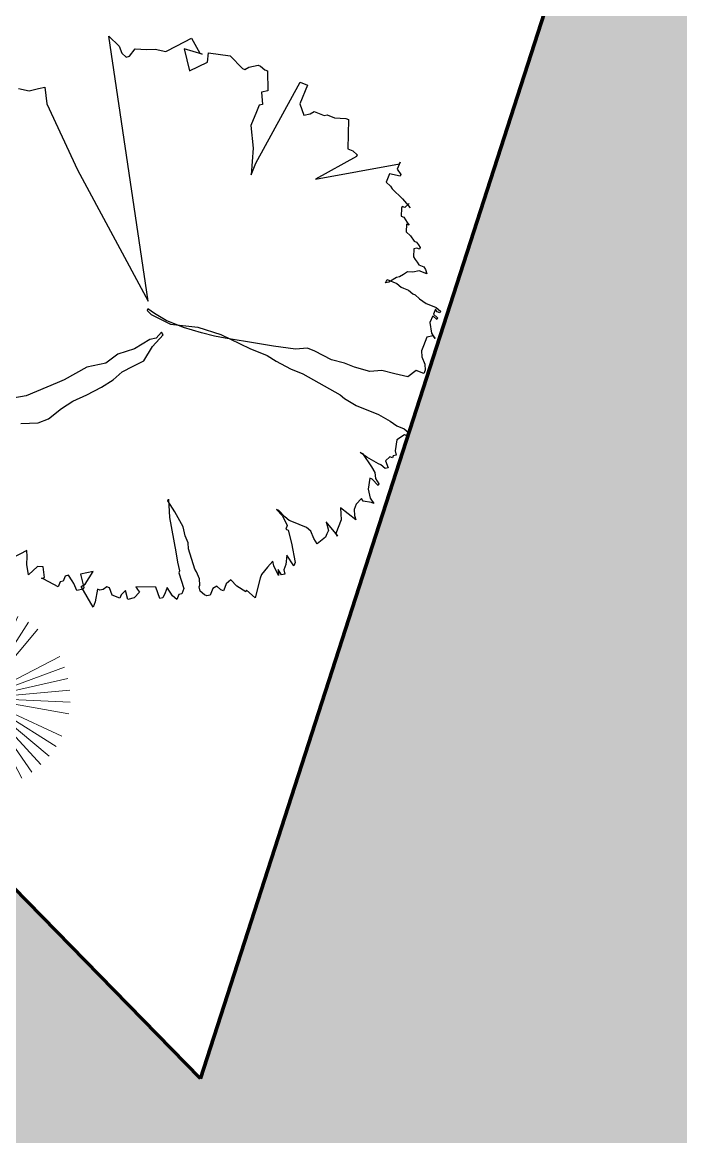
# Model space of a CAD drawing. Header units: millimetres. Extents: x 111 to 1506, y 14 to 566.
# Drawn here: x 242.979 to 245.118, y 171.244 to 174.865 of the extents above; entities that cross this region are included whole.
import ezdxf

# ---------------------------------------------------------------- set-up
doc = ezdxf.new("R2010")
doc.units = ezdxf.units.MM
doc.linetypes.add('ACAD_ISO04W100', pattern=[30, 24, -3, 0, -3])
doc.layers.add('fer', color=8, linetype='Continuous')
doc.layers.add('G', color=254, linetype='Continuous', lineweight=5)
doc.layers.add('PALMERAS114', color=114, linetype='Continuous', lineweight=5)
doc.styles.add('ATTR', font='romans.shx', dxfattribs={"width": 0.8, "height": 2.52})
pattern_1 = [(22.914772, (797.12783, 1599.99595), (0.097837146, 0.241122153), [0.552, -0.184]), (112.914772, (797.29731, 1600.0676), (0.097837146, 0.241122153), [0.552, -0.184])]

# ---------------------------------------------------------------- blocks, each defined once
blk = doc.blocks.new('EVG7')
for p, q in [((-9.21, 18.3), (-24.14, 54.35)), ((-6.59, 19.1), (-16.71, 56.87)), ((-3.91, 19.67), (-9.01, 58.4)), ((1.55, 19.67), (6.65, 58.4)), ((4.23, 19.1), (14.35, 56.87)), ((6.85, 18.3), (21.78, 54.35)), ((-13.82, 15.38), (-37.7, 46.51)), ((-11.62, 16.99), (-31.18, 50.87)), ((9.26, 16.99), (28.82, 50.87)), ((-16, 13.74), (-43.6, 41.34)), ((-17.84, 11.7), (-48.78, 35.44)), ((15.48, 11.7), (46.42, 35.44)), ((17.04, 9.43), (50.78, 28.91)), ((-20.59, 6.96), (-56.61, 21.87)), ((18.24, 6.96), (54.25, 21.87)), ((-21.61, 4.39), (-59.13, 14.44)), ((19.8, 1.68), (58.31, 6.74)), ((-22.19, -1.09), (-61.18, -1.09)), ((-22.16, -3.85), (-60.66, -8.92)), ((19.25, -6.56), (56.78, -16.62)), ((19.8, -3.85), (58.31, -8.92)), ((19.83, -1.09), (58.82, -1.09)), ((-20.59, -9.13), (-56.61, -24.05)), ((-19.4, -11.61), (-53.14, -31.09)), ((-17.84, -13.87), (-48.78, -37.61)), ((15.48, -13.87), (46.42, -37.61)), ((-13.82, -17.56), (-37.7, -48.69)), ((-11.62, -19.17), (-31.18, -53.05)), ((-9.21, -20.47), (-24.14, -56.52)), ((-6.59, -21.27), (-16.71, -59.04)), ((-3.91, -21.84), (-9.01, -60.57)), ((-1.18, -22.12), (-1.18, -61.09)), ((4.23, -21.27), (14.35, -59.04)), ((6.85, -20.47), (21.78, -56.52)), ((9.26, -19.17), (28.82, -53.05)), ((11.46, -17.56), (35.35, -48.69)), ((13.64, -15.91), (41.25, -43.51))]:
    blk.add_line(p, q)
at = {"style": 'ATTR', "width": 0.8, "flags": 9}
blk.add_attdef('ESTCODE', (0, 0), '', height=0.7, dxfattribs=at)
blk = doc.blocks.new('tr')
at = {"layer": 'fer', "color": 97}
for p, q in [((1378.7648, 206.7174), (1378.7707, 206.7347)), ((1378.7648, 206.7174), (1378.7707, 206.7347)), ((1378.7648, 206.6914), (1378.7648, 206.7174)), ((1378.7648, 206.6914), (1378.7648, 206.7174)), ((1378.7707, 206.7347), (1378.7827, 206.7347)), ((1378.7707, 206.7347), (1378.7707, 206.7347)), ((1378.7707, 206.7347), (1378.7827, 206.7347)), ((1378.7707, 206.7347), (1378.7707, 206.7347)), ((1378.7827, 206.7347), (1378.7827, 206.7261)), ((1378.7827, 206.7347), (1378.7827, 206.7261)), ((1378.7827, 206.7261), (1378.8065, 206.7087)), ((1378.7827, 206.7261), (1378.7827, 206.7261)), ((1378.7827, 206.7261), (1378.8065, 206.7087)), ((1378.7827, 206.7261), (1378.7827, 206.7261)), ((1378.8065, 206.7087), (1378.8422, 206.7174)), ((1378.8065, 206.7087), (1378.8422, 206.7174)), ((1378.8422, 206.7174), (1378.8541, 206.7261)), ((1378.8422, 206.7174), (1378.8541, 206.7261)), ((1378.8541, 206.7261), (1378.86, 206.7174)), ((1378.8541, 206.7261), (1378.8541, 206.7261)), ((1378.8541, 206.7261), (1378.86, 206.7174)), ((1378.8541, 206.7261), (1378.8541, 206.7261)), ((1378.86, 206.7174), (1378.866, 206.7174)), ((1378.86, 206.7174), (1378.866, 206.7174)), ((1378.866, 206.7174), (1378.866, 206.7087)), ((1378.866, 206.7174), (1378.866, 206.7087)), ((1378.8838, 206.7001), (1378.9017, 206.7174)), ((1378.8838, 206.7001), (1378.9017, 206.7174)), ((1378.9017, 206.7174), (1378.9076, 206.7087)), ((1378.9017, 206.7174), (1378.9076, 206.7087)), ((1379.0147, 206.7001), (1379.0266, 206.7174)), ((1379.0147, 206.7001), (1379.0266, 206.7174)), ((1379.0266, 206.7174), (1379.0266, 206.7087)), ((1379.0266, 206.7174), (1379.0266, 206.7087)), ((1378.3601, 206.6654), (1378.3661, 206.6827)), ((1378.3601, 206.6654), (1378.3661, 206.6827)), ((1378.3661, 206.6827), (1378.372, 206.6827)), ((1378.3661, 206.6827), (1378.372, 206.6827)), ((1378.372, 206.6741), (1378.3661, 206.6654)), ((1378.372, 206.6741), (1378.3661, 206.6654)), ((1378.372, 206.6827), (1378.372, 206.6741)), ((1378.372, 206.6827), (1378.372, 206.6741)), ((1378.3839, 206.6654), (1378.3899, 206.6827)), ((1378.3839, 206.6654), (1378.3899, 206.6827)), ((1378.3958, 206.6827), (1378.3899, 206.6654)), ((1378.3899, 206.6827), (1378.3958, 206.6827)), ((1378.3958, 206.6827), (1378.3899, 206.6654)), ((1378.3899, 206.6827), (1378.3958, 206.6827)), ((1378.4137, 206.6654), (1378.4434, 206.6827)), ((1378.4137, 206.6654), (1378.4434, 206.6827)), ((1378.4434, 206.6827), (1378.4494, 206.6914)), ((1378.4434, 206.6827), (1378.4494, 206.6914)), ((1378.4553, 206.7001), (1378.4494, 206.6914)), ((1378.4494, 206.6914), (1378.4553, 206.7001)), ((1378.4553, 206.7001), (1378.4494, 206.6914)), ((1378.4494, 206.6914), (1378.4553, 206.7001)), ((1378.4494, 206.6914), (1378.4613, 206.6741)), ((1378.4494, 206.6914), (1378.4613, 206.6741)), ((1378.4613, 206.6741), (1378.491, 206.6741)), ((1378.4613, 206.6741), (1378.491, 206.6741)), ((1378.491, 206.6741), (1378.5089, 206.6741)), ((1378.491, 206.6741), (1378.5089, 206.6741)), ((1378.5089, 206.6741), (1378.5268, 206.6827)), ((1378.5089, 206.6741), (1378.5268, 206.6827)), ((1378.5268, 206.6827), (1378.5446, 206.7001)), ((1378.5268, 206.6827), (1378.5446, 206.7001)), ((1378.5446, 206.7001), (1378.5625, 206.7087)), ((1378.5446, 206.7001), (1378.5625, 206.7087)), ((1378.5446, 206.7001), (1378.5446, 206.7001)), ((1378.5446, 206.7001), (1378.5446, 206.7001)), ((1378.5625, 206.7087), (1378.5744, 206.7087)), ((1378.5625, 206.7087), (1378.5625, 206.7087)), ((1378.5625, 206.7087), (1378.5744, 206.7087)), ((1378.5625, 206.7087), (1378.5625, 206.7087)), ((1378.5744, 206.7087), (1378.5744, 206.6827)), ((1378.5744, 206.7087), (1378.5744, 206.7087)), ((1378.5744, 206.7087), (1378.5744, 206.6827)), ((1378.5744, 206.7087), (1378.5744, 206.7087)), ((1378.5744, 206.6827), (1378.6041, 206.6654)), ((1378.5744, 206.6827), (1378.6041, 206.6654)), ((1378.7588, 206.6654), (1378.7648, 206.6914)), ((1378.7588, 206.6654), (1378.7648, 206.6914)), ((1378.866, 206.7087), (1378.8838, 206.7001)), ((1378.866, 206.7087), (1378.8838, 206.7001)), ((1378.9017, 206.6827), (1378.8957, 206.6394)), ((1378.9017, 206.6827), (1378.8957, 206.6394)), ((1378.9076, 206.7087), (1378.9017, 206.6914)), ((1378.9076, 206.7087), (1378.9017, 206.6914)), ((1378.9017, 206.6914), (1378.9017, 206.6827)), ((1378.9017, 206.6914), (1378.9017, 206.6827)), ((1378.9195, 206.6654), (1378.9314, 206.6827)), ((1378.9195, 206.6654), (1378.9314, 206.6827)), ((1378.9314, 206.6827), (1378.9493, 206.6914)), ((1378.9314, 206.6827), (1378.9493, 206.6914)), ((1378.9493, 206.6914), (1378.9612, 206.7087)), ((1378.9493, 206.6914), (1378.9612, 206.7087)), ((1378.9671, 206.7087), (1378.9552, 206.6827)), ((1378.9671, 206.7087), (1378.9552, 206.6827)), ((1378.9552, 206.6741), (1378.9909, 206.6827)), ((1378.9552, 206.6827), (1378.9552, 206.6741)), ((1378.9552, 206.6741), (1378.9909, 206.6827)), ((1378.9552, 206.6827), (1378.9552, 206.6741)), ((1378.9612, 206.7087), (1378.9671, 206.7087)), ((1378.9612, 206.7087), (1378.9671, 206.7087)), ((1378.9909, 206.6827), (1379.0147, 206.7001)), ((1378.9909, 206.6827), (1379.0147, 206.7001)), ((1379.0266, 206.7087), (1379.0326, 206.6827)), ((1379.0266, 206.7087), (1379.0326, 206.6827)), ((1379.0326, 206.6827), (1379.0266, 206.6741)), ((1379.0326, 206.6827), (1379.0266, 206.6741)), ((1379.0266, 206.6741), (1379.0505, 206.6654)), ((1379.0266, 206.6741), (1379.0505, 206.6654)), ((1379.0683, 206.6654), (1379.0862, 206.6741)), ((1379.0683, 206.6654), (1379.0862, 206.6741)), ((1379.0981, 206.6827), (1379.0802, 206.6221)), ((1379.0981, 206.6827), (1379.0802, 206.6221)), ((1379.0862, 206.6741), (1379.0981, 206.6827)), ((1379.0862, 206.6741), (1379.0981, 206.6827)), ((1378.3601, 206.6394), (1378.3601, 206.6654)), ((1378.3601, 206.6394), (1378.3601, 206.6654)), ((1378.3601, 206.6307), (1378.3601, 206.6394)), ((1378.3601, 206.6307), (1378.3601, 206.6394)), ((1378.3661, 206.6654), (1378.372, 206.6654)), ((1378.3661, 206.6654), (1378.372, 206.6654)), ((1378.372, 206.6654), (1378.3839, 206.6654)), ((1378.372, 206.6654), (1378.3839, 206.6654)), ((1378.3899, 206.6654), (1378.4137, 206.6654)), ((1378.3899, 206.6654), (1378.4137, 206.6654)), ((1378.6041, 206.6654), (1378.6101, 206.6221)), ((1378.6041, 206.6654), (1378.6101, 206.6221)), ((1378.7529, 206.6221), (1378.7588, 206.6654)), ((1378.7529, 206.6221), (1378.7588, 206.6654)), ((1378.8898, 206.6221), (1378.9195, 206.6654)), ((1378.8898, 206.6221), (1378.9195, 206.6654)), ((1378.8957, 206.6394), (1378.8898, 206.6134)), ((1378.8957, 206.6394), (1378.8898, 206.6134)), ((1379.0505, 206.6654), (1379.0683, 206.6654)), ((1379.0505, 206.6654), (1379.0683, 206.6654)), ((1379.0802, 206.6221), (1379.1159, 206.6394)), ((1379.0802, 206.6221), (1379.1159, 206.6394)), ((1379.1159, 206.6394), (1379.1635, 206.6394)), ((1379.1159, 206.6394), (1379.1635, 206.6394)), ((1379.1635, 206.6394), (1379.1397, 206.5961)), ((1379.1635, 206.6394), (1379.1397, 206.5961)), ((1379.1695, 206.6481), (1379.1635, 206.6394)), ((1379.1635, 206.6394), (1379.1695, 206.6481)), ((1379.1695, 206.6481), (1379.1635, 206.6394)), ((1379.1635, 206.6394), (1379.1695, 206.6481)), ((1378.3482, 206.5874), (1378.3542, 206.6047)), ((1378.3482, 206.5874), (1378.3542, 206.6047)), ((1378.3542, 206.6047), (1378.3601, 206.6307)), ((1378.3542, 206.6047), (1378.3601, 206.6307)), ((1378.6101, 206.6221), (1378.616, 206.5788)), ((1378.6101, 206.6221), (1378.616, 206.5788)), ((1378.7529, 206.5441), (1378.7529, 206.6221)), ((1378.7529, 206.5441), (1378.7529, 206.6221)), ((1378.8898, 206.6134), (1378.8898, 206.6221)), ((1378.8898, 206.6134), (1378.8898, 206.6221)), ((1379.1397, 206.5961), (1379.1635, 206.6134)), ((1379.1397, 206.5961), (1379.1635, 206.6134)), ((1379.1635, 206.6134), (1379.1754, 206.6134)), ((1379.1635, 206.6134), (1379.1754, 206.6134)), ((1379.1754, 206.6134), (1379.1873, 206.6134)), ((1379.1754, 206.6134), (1379.1873, 206.6134)), ((1379.1873, 206.6134), (1379.2171, 206.5961)), ((1379.1873, 206.6134), (1379.2171, 206.5961)), ((1378.253, 206.5788), (1378.259, 206.5874)), ((1378.253, 206.5788), (1378.259, 206.5874)), ((1378.253, 206.5614), (1378.253, 206.5788)), ((1378.253, 206.5614), (1378.253, 206.5788)), ((1378.259, 206.5874), (1378.2709, 206.5961)), ((1378.259, 206.5874), (1378.2709, 206.5961)), ((1378.259, 206.5874), (1378.259, 206.5874)), ((1378.259, 206.5874), (1378.259, 206.5874)), ((1378.2709, 206.5961), (1378.2709, 206.5874)), ((1378.2709, 206.5961), (1378.2709, 206.5874)), ((1378.2709, 206.5874), (1378.2709, 206.5788)), ((1378.2709, 206.5874), (1378.2709, 206.5788)), ((1378.2709, 206.5788), (1378.2709, 206.5701)), ((1378.2709, 206.5788), (1378.2709, 206.5788)), ((1378.2709, 206.5788), (1378.2709, 206.5701)), ((1378.2709, 206.5788), (1378.2709, 206.5788)), ((1378.2709, 206.5701), (1378.2828, 206.5528)), ((1378.2709, 206.5701), (1378.2828, 206.5528)), ((1378.3423, 206.5614), (1378.3482, 206.5788)), ((1378.3423, 206.5614), (1378.3482, 206.5788)), ((1378.3482, 206.5788), (1378.3482, 206.5874)), ((1378.3482, 206.5788), (1378.3482, 206.5874)), ((1378.616, 206.5788), (1378.6339, 206.5441)), ((1378.616, 206.5788), (1378.6339, 206.5441)), ((1379.2052, 206.5788), (1379.1873, 206.5614)), ((1379.2052, 206.5788), (1379.1873, 206.5614)), ((1379.2111, 206.5874), (1379.2052, 206.5788)), ((1379.2111, 206.5874), (1379.2052, 206.5788)), ((1379.2171, 206.5961), (1379.2111, 206.5874)), ((1379.2171, 206.5961), (1379.2111, 206.5874)), ((1378.1875, 206.5268), (1378.1935, 206.5354)), ((1378.1875, 206.5268), (1378.1935, 206.5354)), ((1378.1935, 206.5354), (1378.1994, 206.5441)), ((1378.1935, 206.5354), (1378.1994, 206.5441)), ((1378.1994, 206.5441), (1378.2054, 206.5441)), ((1378.1994, 206.5441), (1378.2054, 206.5441)), ((1378.2054, 206.5441), (1378.2054, 206.5354)), ((1378.2054, 206.5441), (1378.2054, 206.5441)), ((1378.2054, 206.5441), (1378.2054, 206.5354)), ((1378.2054, 206.5441), (1378.2054, 206.5441)), ((1378.2054, 206.5354), (1378.2113, 206.5268)), ((1378.2054, 206.5354), (1378.2054, 206.5354)), ((1378.2054, 206.5354), (1378.2113, 206.5268)), ((1378.2054, 206.5354), (1378.2054, 206.5354)), ((1378.2113, 206.5268), (1378.2351, 206.5354)), ((1378.2113, 206.5268), (1378.2351, 206.5354)), ((1378.2351, 206.5354), (1378.2411, 206.5441)), ((1378.2351, 206.5354), (1378.2411, 206.5441)), ((1378.2351, 206.5354), (1378.2351, 206.5354)), ((1378.2351, 206.5354), (1378.2351, 206.5354)), ((1378.2411, 206.5441), (1378.2471, 206.5528)), ((1378.2411, 206.5441), (1378.2471, 206.5528)), ((1378.2471, 206.5528), (1378.253, 206.5614)), ((1378.2471, 206.5528), (1378.253, 206.5614)), ((1378.2828, 206.5528), (1378.2887, 206.5354)), ((1378.2828, 206.5528), (1378.2887, 206.5354)), ((1378.2887, 206.5354), (1378.3006, 206.5268)), ((1378.2887, 206.5354), (1378.3006, 206.5268)), ((1378.3363, 206.5181), (1378.3423, 206.5354)), ((1378.3363, 206.5181), (1378.3423, 206.5354)), ((1378.3423, 206.5441), (1378.3423, 206.5614)), ((1378.3423, 206.5441), (1378.3423, 206.5614)), ((1378.3423, 206.5441), (1378.3423, 206.5441)), ((1378.3423, 206.5354), (1378.3423, 206.5441)), ((1378.3423, 206.5441), (1378.3423, 206.5441)), ((1378.3423, 206.5354), (1378.3423, 206.5441)), ((1378.6339, 206.5441), (1378.6398, 206.4921)), ((1378.6339, 206.5441), (1378.6398, 206.4921)), ((1378.7469, 206.5008), (1378.7529, 206.5441)), ((1378.7469, 206.5008), (1378.7529, 206.5441)), ((1379.1873, 206.5614), (1379.1814, 206.5441)), ((1379.1873, 206.5614), (1379.1814, 206.5441)), ((1379.1814, 206.5441), (1379.1814, 206.5181)), ((1379.1814, 206.5441), (1379.1814, 206.5181)), ((1379.2468, 206.5181), (1379.3004, 206.5528)), ((1379.2468, 206.5181), (1379.3004, 206.5528)), ((1379.3123, 206.5528), (1379.2885, 206.5181)), ((1379.3123, 206.5528), (1379.2885, 206.5181)), ((1379.3004, 206.5528), (1379.3123, 206.5528)), ((1379.3004, 206.5528), (1379.3123, 206.5528)), ((1379.3123, 206.5528), (1379.3123, 206.5528)), ((1379.3123, 206.5528), (1379.3123, 206.5528)), ((1379.3361, 206.5268), (1379.348, 206.5354)), ((1379.3361, 206.5268), (1379.348, 206.5354)), ((1379.348, 206.5354), (1379.354, 206.5268)), ((1379.348, 206.5354), (1379.354, 206.5268)), ((1378.1697, 206.4834), (1378.1756, 206.5008)), ((1378.1697, 206.4834), (1378.1756, 206.5008)), ((1378.1756, 206.5008), (1378.1875, 206.5181)), ((1378.1756, 206.5008), (1378.1875, 206.5181)), ((1378.1875, 206.5181), (1378.1875, 206.5268)), ((1378.1875, 206.5181), (1378.1875, 206.5268)), ((1378.3006, 206.5268), (1378.3125, 206.5181)), ((1378.3006, 206.5268), (1378.3125, 206.5181)), ((1378.3125, 206.5181), (1378.3185, 206.5094)), ((1378.3125, 206.5181), (1378.3185, 206.5094)), ((1378.3185, 206.5094), (1378.3423, 206.4921)), ((1378.3185, 206.5094), (1378.3423, 206.4921)), ((1378.3363, 206.4834), (1378.3363, 206.5181)), ((1378.3363, 206.4834), (1378.3363, 206.5181)), ((1378.741, 206.4834), (1378.7469, 206.5008)), ((1378.741, 206.4834), (1378.7469, 206.5008)), ((1379.1814, 206.5181), (1379.1814, 206.4921)), ((1379.1814, 206.5181), (1379.1814, 206.4921)), ((1379.2111, 206.4921), (1379.2468, 206.5181)), ((1379.2111, 206.4921), (1379.2468, 206.5181)), ((1379.2468, 206.5181), (1379.2468, 206.5181)), ((1379.2468, 206.5181), (1379.2468, 206.5181)), ((1379.2885, 206.5181), (1379.3182, 206.5268)), ((1379.2885, 206.5181), (1379.3182, 206.5268)), ((1379.2885, 206.5181), (1379.2885, 206.5181)), ((1379.2885, 206.5181), (1379.2885, 206.5181)), ((1379.3182, 206.5268), (1379.3361, 206.5268)), ((1379.3182, 206.5268), (1379.3361, 206.5268)), ((1379.3599, 206.5181), (1379.3361, 206.4921)), ((1379.3599, 206.5181), (1379.3361, 206.4921)), ((1379.354, 206.5268), (1379.3421, 206.5094)), ((1379.354, 206.5268), (1379.3421, 206.5094)), ((1379.3421, 206.5094), (1379.3599, 206.5181)), ((1379.3421, 206.5094), (1379.3599, 206.5181)), ((1378.0745, 206.4314), (1378.0923, 206.4661)), ((1378.0745, 206.4314), (1378.0923, 206.4661)), ((1378.0804, 206.4574), (1378.0983, 206.4488)), ((1378.0804, 206.4574), (1378.0983, 206.4488)), ((1378.128, 206.4574), (1378.1399, 206.4748)), ((1378.128, 206.4574), (1378.1399, 206.4748)), ((1378.128, 206.4574), (1378.128, 206.4574)), ((1378.128, 206.4574), (1378.128, 206.4574)), ((1378.128, 206.4574), (1378.128, 206.4574)), ((1378.128, 206.4488), (1378.128, 206.4574)), ((1378.128, 206.4574), (1378.128, 206.4574)), ((1378.128, 206.4574), (1378.128, 206.4574)), ((1378.128, 206.4574), (1378.128, 206.4574)), ((1378.128, 206.4488), (1378.128, 206.4574)), ((1378.1399, 206.4748), (1378.1459, 206.4834)), ((1378.1399, 206.4748), (1378.1459, 206.4834)), ((1378.1399, 206.4748), (1378.1399, 206.4748)), ((1378.1399, 206.4748), (1378.1399, 206.4748)), ((1378.1459, 206.4748), (1378.1697, 206.4834)), ((1378.1459, 206.4834), (1378.1459, 206.4748)), ((1378.1459, 206.4748), (1378.1697, 206.4834)), ((1378.1459, 206.4834), (1378.1459, 206.4748)), ((1378.3363, 206.4834), (1378.3363, 206.4834)), ((1378.3482, 206.4834), (1378.3363, 206.4834)), ((1378.3363, 206.4834), (1378.3363, 206.4834)), ((1378.3482, 206.4834), (1378.3363, 206.4834)), ((1378.3423, 206.4921), (1378.3482, 206.4834)), ((1378.3423, 206.4921), (1378.3482, 206.4834)), ((1378.6398, 206.4921), (1378.6398, 206.4574)), ((1378.6398, 206.4921), (1378.6398, 206.4574)), ((1378.6398, 206.4574), (1378.6458, 206.4141)), ((1378.6398, 206.4574), (1378.6458, 206.4141)), ((1378.7231, 206.3448), (1378.741, 206.4834)), ((1378.7231, 206.3448), (1378.741, 206.4834)), ((1379.1754, 206.4661), (1379.1635, 206.4401)), ((1379.1754, 206.4661), (1379.1635, 206.4401)), ((1379.1635, 206.4314), (1379.1754, 206.4574)), ((1379.1635, 206.4314), (1379.1754, 206.4574)), ((1379.1754, 206.4574), (1379.1992, 206.4834)), ((1379.1814, 206.4834), (1379.1754, 206.4661)), ((1379.1754, 206.4574), (1379.1992, 206.4834)), ((1379.1814, 206.4834), (1379.1754, 206.4661)), ((1379.1754, 206.4661), (1379.1754, 206.4661)), ((1379.1754, 206.4661), (1379.1754, 206.4661)), ((1379.1814, 206.4921), (1379.1814, 206.4834)), ((1379.1814, 206.4921), (1379.1814, 206.4834)), ((1379.1992, 206.4834), (1379.2111, 206.4834)), ((1379.1992, 206.4834), (1379.2111, 206.4834)), ((1379.2111, 206.4834), (1379.2111, 206.4921)), ((1379.2111, 206.4834), (1379.2111, 206.4921)), ((1379.3361, 206.4921), (1379.3242, 206.4834)), ((1379.3361, 206.4921), (1379.3242, 206.4834)), ((1379.3242, 206.4834), (1379.348, 206.4748)), ((1379.3242, 206.4834), (1379.348, 206.4748)), ((1379.348, 206.4748), (1379.3778, 206.4661)), ((1379.348, 206.4748), (1379.3778, 206.4661)), ((1379.3778, 206.4661), (1379.3897, 206.4661)), ((1379.3778, 206.4661), (1379.3897, 206.4661)), ((1379.3897, 206.4661), (1379.4551, 206.4748)), ((1379.3897, 206.4661), (1379.4551, 206.4748)), ((1379.4551, 206.4748), (1379.4432, 206.4401)), ((1379.4551, 206.4748), (1379.4432, 206.4401)), ((1379.4551, 206.4748), (1379.4551, 206.4748)), ((1379.4551, 206.4748), (1379.4551, 206.4748)), ((1378.0566, 206.3881), (1378.0745, 206.4314)), ((1378.0566, 206.3881), (1378.0745, 206.4314)), ((1378.0983, 206.4488), (1378.0983, 206.4401)), ((1378.0983, 206.4488), (1378.0983, 206.4488)), ((1378.0983, 206.4488), (1378.0983, 206.4401)), ((1378.0983, 206.4488), (1378.0983, 206.4488)), ((1378.0983, 206.4401), (1378.1042, 206.4401)), ((1378.0983, 206.4401), (1378.0983, 206.4401)), ((1378.0983, 206.4401), (1378.1042, 206.4401)), ((1378.0983, 206.4401), (1378.0983, 206.4401)), ((1378.1042, 206.4401), (1378.128, 206.4488)), ((1378.1042, 206.4401), (1378.128, 206.4488)), ((1379.1635, 206.4401), (1379.1635, 206.4314)), ((1379.1635, 206.4401), (1379.1635, 206.4314)), ((1379.4492, 206.4401), (1379.4432, 206.4054)), ((1379.4432, 206.4401), (1379.4492, 206.4401)), ((1379.4492, 206.4401), (1379.4432, 206.4054)), ((1379.4432, 206.4401), (1379.4492, 206.4401)), ((1377.9912, 206.3794), (1378.0031, 206.3968)), ((1377.9912, 206.3794), (1378.0031, 206.3968)), ((1378.0031, 206.3968), (1378.009, 206.3968)), ((1378.0031, 206.3968), (1378.009, 206.3968)), ((1378.009, 206.3968), (1378.015, 206.3621)), ((1378.009, 206.3968), (1378.015, 206.3621)), ((1378.0507, 206.3794), (1378.0566, 206.3881)), ((1378.0507, 206.3794), (1378.0566, 206.3881)), ((1378.0566, 206.3881), (1378.0566, 206.3881)), ((1378.0566, 206.3881), (1378.0566, 206.3881)), ((1378.6458, 206.4141), (1378.6398, 206.3534)), ((1378.6458, 206.4141), (1378.6398, 206.3534)), ((1379.4432, 206.4054), (1379.4313, 206.3794)), ((1379.4432, 206.4054), (1379.4313, 206.3794)), ((1379.4432, 206.4054), (1379.4432, 206.4054)), ((1379.4432, 206.4054), (1379.4432, 206.4054)), ((1377.9674, 206.3794), (1377.9912, 206.3794)), ((1377.9733, 206.3794), (1377.9674, 206.3794)), ((1377.9674, 206.3794), (1377.9912, 206.3794)), ((1377.9733, 206.3794), (1377.9674, 206.3794)), ((1378.1221, 206.1455), (1377.9733, 206.3794)), ((1378.1221, 206.1455), (1377.9733, 206.3794)), ((1378.015, 206.3621), (1378.0209, 206.3621)), ((1378.015, 206.3621), (1378.0209, 206.3621)), ((1378.0209, 206.3621), (1378.0447, 206.3621)), ((1378.0209, 206.3621), (1378.0447, 206.3621)), ((1378.0447, 206.3621), (1378.0507, 206.3794)), ((1378.0447, 206.3621), (1378.0507, 206.3794)), ((1378.6398, 206.3534), (1378.6398, 206.3274)), ((1378.6398, 206.3534), (1378.6398, 206.3274)), ((1379.4313, 206.3794), (1379.4492, 206.3708)), ((1379.4313, 206.3794), (1379.4313, 206.3794)), ((1379.4313, 206.3794), (1379.4492, 206.3708)), ((1379.4313, 206.3794), (1379.4313, 206.3794)), ((1379.4492, 206.3708), (1379.4611, 206.3708)), ((1379.4492, 206.3708), (1379.4611, 206.3708)), ((1379.4611, 206.3708), (1379.473, 206.3708)), ((1379.4611, 206.3708), (1379.473, 206.3708)), ((1379.473, 206.3621), (1379.467, 206.3448)), ((1379.473, 206.3621), (1379.467, 206.3448)), ((1379.473, 206.3708), (1379.473, 206.3621)), ((1379.473, 206.3708), (1379.473, 206.3621)), ((1378.6398, 206.3274), (1378.6577, 206.2928)), ((1378.6398, 206.3274), (1378.6577, 206.2928)), ((1378.7231, 206.3014), (1378.7231, 206.3448)), ((1378.7231, 206.3014), (1378.7231, 206.3448)), ((1379.467, 206.3448), (1379.4789, 206.3361)), ((1379.467, 206.3448), (1379.467, 206.3448)), ((1379.467, 206.3448), (1379.4789, 206.3361)), ((1379.467, 206.3448), (1379.467, 206.3448)), ((1379.4789, 206.3361), (1379.4849, 206.3361)), ((1379.4789, 206.3361), (1379.4849, 206.3361)), ((1379.4849, 206.3361), (1379.5027, 206.3361)), ((1379.4849, 206.3361), (1379.5027, 206.3361)), ((1379.5027, 206.3361), (1379.5087, 206.3274)), ((1379.5027, 206.3361), (1379.5087, 206.3274)), ((1379.5087, 206.3188), (1379.5027, 206.3014)), ((1379.5087, 206.3188), (1379.5027, 206.3014)), ((1379.5087, 206.3274), (1379.5087, 206.3188)), ((1379.5087, 206.3274), (1379.5087, 206.3188)), ((1378.6577, 206.2928), (1378.6755, 206.2235)), ((1378.6577, 206.2928), (1378.6755, 206.2235)), ((1378.7172, 206.2495), (1378.7231, 206.3014)), ((1378.7172, 206.2495), (1378.7231, 206.3014)), ((1379.467, 206.2841), (1379.4492, 206.2668)), ((1379.467, 206.2841), (1379.4492, 206.2668)), ((1379.4849, 206.2928), (1379.467, 206.2841)), ((1379.4849, 206.2928), (1379.467, 206.2841)), ((1379.4908, 206.2928), (1379.4849, 206.2928)), ((1379.4908, 206.2928), (1379.4849, 206.2928)), ((1379.5027, 206.3014), (1379.4908, 206.2928)), ((1379.5027, 206.3014), (1379.4908, 206.2928)), ((1377.9912, 206.2235), (1377.9971, 206.2408)), ((1377.9912, 206.2235), (1377.9971, 206.2408)), ((1377.9971, 206.2408), (1378.0031, 206.2408)), ((1377.9971, 206.2408), (1378.0031, 206.2408)), ((1378.0031, 206.2408), (1378.1221, 206.1455)), ((1378.0031, 206.2408), (1378.1221, 206.1455)), ((1378.7112, 206.2148), (1378.7172, 206.2495)), ((1378.7112, 206.2148), (1378.7172, 206.2495)), ((1379.4432, 206.2581), (1379.3897, 206.2148)), ((1379.4432, 206.2581), (1379.3897, 206.2148)), ((1379.4492, 206.2668), (1379.4432, 206.2581)), ((1379.4492, 206.2668), (1379.4432, 206.2581)), ((1379.473, 206.2148), (1379.5146, 206.2495)), ((1379.473, 206.2148), (1379.5146, 206.2495)), ((1379.5146, 206.2495), (1379.5325, 206.2495)), ((1379.5146, 206.2495), (1379.5325, 206.2495)), ((1379.5325, 206.2495), (1379.5384, 206.2408)), ((1379.5325, 206.2495), (1379.5384, 206.2408)), ((1379.5384, 206.2408), (1379.5563, 206.2408)), ((1379.5384, 206.2408), (1379.5563, 206.2408)), ((1379.5563, 206.2408), (1379.5503, 206.2235)), ((1379.5563, 206.2408), (1379.5503, 206.2235)), ((1377.9019, 206.1715), (1377.9912, 206.2061)), ((1377.9019, 206.1715), (1377.9912, 206.2061)), ((1377.9912, 206.2061), (1377.9912, 206.2235)), ((1377.9912, 206.2061), (1377.9912, 206.2235)), ((1378.6755, 206.2235), (1378.6934, 206.1455)), ((1378.6755, 206.2235), (1378.6934, 206.1455)), ((1378.7112, 206.1541), (1378.7112, 206.2148)), ((1378.7112, 206.1541), (1378.7112, 206.2148)), ((1379.3718, 206.2061), (1379.354, 206.1888)), ((1379.3718, 206.2061), (1379.354, 206.1888)), ((1379.3897, 206.2148), (1379.3718, 206.2061)), ((1379.3897, 206.2148), (1379.3718, 206.2061)), ((1379.4432, 206.1975), (1379.467, 206.2148)), ((1379.4432, 206.1975), (1379.467, 206.2148)), ((1379.467, 206.2148), (1379.473, 206.2148)), ((1379.467, 206.2148), (1379.473, 206.2148)), ((1379.5503, 206.2235), (1379.5325, 206.1975)), ((1379.5503, 206.2235), (1379.5325, 206.1975)), ((1377.9019, 206.1628), (1377.9019, 206.1715)), ((1377.9019, 206.1628), (1377.9019, 206.1715)), ((1379.3302, 206.1715), (1379.2944, 206.1281)), ((1379.3302, 206.1715), (1379.2944, 206.1281)), ((1379.3182, 206.1195), (1379.4135, 206.1801)), ((1379.3182, 206.1195), (1379.4135, 206.1801)), ((1379.354, 206.1888), (1379.3302, 206.1715)), ((1379.354, 206.1888), (1379.3302, 206.1715)), ((1379.4135, 206.1801), (1379.4432, 206.1975)), ((1379.4135, 206.1801), (1379.4432, 206.1975)), ((1379.5325, 206.1975), (1379.5503, 206.1975)), ((1379.5325, 206.1975), (1379.5503, 206.1975)), ((1379.5741, 206.1888), (1379.5444, 206.1628)), ((1379.5741, 206.1888), (1379.5444, 206.1628)), ((1379.5503, 206.1975), (1379.5682, 206.1975)), ((1379.5503, 206.1975), (1379.5682, 206.1975)), ((1379.5682, 206.1975), (1379.5741, 206.1888)), ((1379.5682, 206.1975), (1379.5741, 206.1888)), ((1377.9138, 206.1281), (1377.9019, 206.1628)), ((1377.9138, 206.1281), (1377.9019, 206.1628)), ((1378.6934, 206.1455), (1378.7053, 206.0935)), ((1378.6934, 206.1455), (1378.7053, 206.0935)), ((1378.7053, 206.0501), (1378.7112, 206.1541)), ((1378.7053, 206.0501), (1378.7112, 206.1541)), ((1379.5444, 206.1628), (1379.5682, 206.1021)), ((1379.5444, 206.1628), (1379.5682, 206.1021)), ((1377.9138, 206.1021), (1377.9138, 206.1281)), ((1377.9138, 206.1021), (1377.9138, 206.1281)), ((1377.9197, 206.0935), (1377.9138, 206.1021)), ((1377.9197, 206.0935), (1377.9138, 206.1021)), ((1379.2647, 206.0935), (1379.2825, 206.1021)), ((1379.2647, 206.0935), (1379.2825, 206.1021)), ((1379.2944, 206.1281), (1379.2706, 206.0935)), ((1379.2944, 206.1281), (1379.2706, 206.0935)), ((1379.2825, 206.1021), (1379.3182, 206.1195)), ((1379.2825, 206.1021), (1379.3182, 206.1195)), ((1379.5682, 206.1021), (1379.5741, 206.1108)), ((1379.5682, 206.1021), (1379.5741, 206.1108)), ((1379.5741, 206.1108), (1379.5801, 206.1195)), ((1379.5741, 206.1108), (1379.5801, 206.1195)), ((1379.5801, 206.1195), (1379.6039, 206.1108)), ((1379.5801, 206.1195), (1379.6039, 206.1108)), ((1379.6039, 206.1108), (1379.6158, 206.0935)), ((1379.6039, 206.1108), (1379.6158, 206.0935)), ((1377.9197, 206.0588), (1377.9197, 206.0935)), ((1377.9197, 206.0588), (1377.9197, 206.0935)), ((1377.9316, 206.0501), (1377.9197, 206.0588)), ((1377.9316, 206.0501), (1377.9197, 206.0588)), ((1378.7053, 206.0935), (1378.7112, 206.0675)), ((1378.7053, 206.0935), (1378.7112, 206.0675)), ((1378.7112, 206.0675), (1378.7172, 206.0328)), ((1378.7112, 206.0675), (1378.7172, 206.0328)), ((1379.2706, 206.0935), (1379.2647, 206.0935)), ((1379.2706, 206.0935), (1379.2647, 206.0935)), ((1379.6158, 206.0935), (1379.592, 206.0761)), ((1379.6158, 206.0935), (1379.592, 206.0761)), ((1379.592, 206.0761), (1379.6099, 206.0675)), ((1379.592, 206.0761), (1379.6099, 206.0675)), ((1379.6099, 206.0675), (1379.6218, 206.0675)), ((1379.6099, 206.0675), (1379.6218, 206.0675)), ((1379.6218, 206.0675), (1379.6218, 206.0415)), ((1379.6218, 206.0675), (1379.6218, 206.0415)), ((1377.9138, 206.0068), (1377.9435, 206.0328)), ((1377.9138, 206.0068), (1377.9435, 206.0328)), ((1377.9435, 206.0328), (1377.9316, 206.0501)), ((1377.9435, 206.0328), (1377.9316, 206.0501)), ((1378.7112, 205.9722), (1378.7053, 206.0501)), ((1378.7112, 205.9722), (1378.7053, 206.0501)), ((1378.7172, 206.0328), (1378.7231, 205.9895)), ((1378.7172, 206.0328), (1378.7231, 205.9895)), ((1379.6218, 206.0415), (1379.6039, 206.0241)), ((1379.6218, 206.0415), (1379.6039, 206.0241)), ((1379.6039, 206.0241), (1379.6039, 206.0155)), ((1379.6039, 206.0241), (1379.6039, 206.0155)), ((1377.8483, 206.0068), (1377.9138, 206.0068)), ((1377.8483, 206.0068), (1377.9138, 206.0068)), ((1377.8483, 206.0068), (1377.8483, 206.0068)), ((1377.8483, 205.9808), (1377.8483, 206.0068)), ((1377.8483, 206.0068), (1377.8483, 206.0068)), ((1377.8483, 205.9808), (1377.8483, 206.0068)), ((1378.7231, 205.9895), (1378.7291, 205.9288)), ((1378.7231, 205.9895), (1378.7291, 205.9288)), ((1379.6039, 206.0155), (1379.6158, 206.0068)), ((1379.6039, 206.0155), (1379.6158, 206.0068)), ((1379.6158, 206.0068), (1379.6218, 205.9981)), ((1379.6158, 206.0068), (1379.6218, 205.9981)), ((1379.6218, 205.9895), (1379.6634, 205.9981)), ((1379.6218, 205.9981), (1379.6218, 205.9895)), ((1379.6218, 205.9895), (1379.6634, 205.9981)), ((1379.6218, 205.9981), (1379.6218, 205.9895)), ((1379.6813, 205.9981), (1379.6337, 205.9375)), ((1379.6813, 205.9981), (1379.6337, 205.9375)), ((1379.6634, 205.9981), (1379.6813, 205.9981)), ((1379.6634, 205.9981), (1379.6813, 205.9981)), ((1378.1459, 205.9462), (1377.8483, 205.9808)), ((1378.1459, 205.9462), (1377.8483, 205.9808)), ((1377.8483, 205.9808), (1377.8483, 205.9808)), ((1377.8483, 205.9808), (1377.8483, 205.9808)), ((1378.735, 205.8855), (1378.7112, 205.9722)), ((1378.735, 205.8855), (1378.7112, 205.9722)), ((1379.5741, 205.9548), (1379.598, 205.9202)), ((1379.6218, 205.9462), (1379.5741, 205.9548)), ((1379.5741, 205.9548), (1379.598, 205.9202)), ((1379.6218, 205.9462), (1379.5741, 205.9548)), ((1378.0388, 205.8855), (1378.1042, 205.9202)), ((1378.0388, 205.8855), (1378.1042, 205.9202)), ((1378.1042, 205.9202), (1378.1875, 205.9462)), ((1378.1042, 205.9202), (1378.1875, 205.9462)), ((1378.1875, 205.9462), (1378.1459, 205.9462)), ((1378.1875, 205.9462), (1378.1459, 205.9462)), ((1378.7291, 205.9288), (1378.7291, 205.8682)), ((1378.7291, 205.9288), (1378.7291, 205.8682)), ((1379.598, 205.9202), (1379.6337, 205.9462)), ((1379.598, 205.9202), (1379.6337, 205.9462)), ((1379.6337, 205.9375), (1379.6218, 205.9462)), ((1379.6337, 205.9375), (1379.6218, 205.9462)), ((1379.6337, 205.9462), (1379.6396, 205.9462)), ((1379.6337, 205.9462), (1379.6396, 205.9462)), ((1379.6515, 205.9288), (1379.6337, 205.9115)), ((1379.6515, 205.9288), (1379.6337, 205.9115)), ((1379.6396, 205.9462), (1379.6515, 205.9288)), ((1379.6396, 205.9462), (1379.6515, 205.9288)), ((1377.8543, 205.8682), (1377.9138, 205.8942)), ((1377.8543, 205.8682), (1377.9138, 205.8942)), ((1377.9138, 205.8942), (1377.9257, 205.8768)), ((1377.9138, 205.8942), (1377.9257, 205.8768)), ((1377.9257, 205.8768), (1377.9614, 205.8942)), ((1377.9257, 205.8768), (1377.9614, 205.8942)), ((1377.9614, 205.8942), (1377.9674, 205.8855)), ((1377.9614, 205.8942), (1377.9674, 205.8855)), ((1377.9674, 205.8855), (1377.9912, 205.8855)), ((1377.9674, 205.8855), (1377.9912, 205.8855)), ((1377.9912, 205.8855), (1378.0388, 205.8855)), ((1377.9912, 205.8855), (1378.0388, 205.8855)), ((1378.7291, 205.8162), (1378.735, 205.8855)), ((1378.7291, 205.8162), (1378.735, 205.8855)), ((1379.6277, 205.9028), (1379.6158, 205.8855)), ((1379.6277, 205.9028), (1379.6158, 205.8855)), ((1379.6158, 205.8855), (1379.6218, 205.8768)), ((1379.6158, 205.8855), (1379.6218, 205.8768)), ((1379.6337, 205.9115), (1379.6277, 205.9028)), ((1379.6337, 205.9115), (1379.6277, 205.9028)), ((1379.6337, 205.9115), (1379.6337, 205.9115)), ((1379.6337, 205.9115), (1379.6337, 205.9115)), ((1377.8483, 205.8422), (1377.8543, 205.8595)), ((1377.8483, 205.8422), (1377.8543, 205.8595)), ((1377.8483, 205.8335), (1377.8483, 205.8422)), ((1377.8483, 205.8335), (1377.8483, 205.8422)), ((1377.8543, 205.8682), (1377.8543, 205.8682)), ((1377.8543, 205.8595), (1377.8543, 205.8682)), ((1377.8543, 205.8682), (1377.8543, 205.8682)), ((1377.8543, 205.8595), (1377.8543, 205.8682)), ((1378.7291, 205.8682), (1378.7231, 205.8248)), ((1378.7291, 205.8682), (1378.7231, 205.8248)), ((1378.7767, 205.8768), (1378.7707, 205.8682)), ((1378.7767, 205.8768), (1378.7707, 205.8682)), ((1378.7707, 205.8682), (1378.7946, 205.8595)), ((1378.7707, 205.8682), (1378.7946, 205.8595)), ((1378.8243, 205.8595), (1378.7767, 205.8768)), ((1378.8243, 205.8595), (1378.7767, 205.8768)), ((1378.7946, 205.8595), (1378.8065, 205.8422)), ((1378.7946, 205.8595), (1378.8065, 205.8422)), ((1378.8065, 205.8422), (1378.8541, 205.8075)), ((1378.8065, 205.8422), (1378.8541, 205.8075)), ((1378.8779, 205.8508), (1378.8243, 205.8595)), ((1378.8779, 205.8508), (1378.8243, 205.8595)), ((1378.9076, 205.8248), (1378.8779, 205.8508)), ((1378.9076, 205.8248), (1378.8779, 205.8508)), ((1379.6218, 205.8768), (1379.6396, 205.8768)), ((1379.6218, 205.8768), (1379.6396, 205.8768)), ((1379.6396, 205.8768), (1379.6456, 205.8682)), ((1379.6396, 205.8768), (1379.6456, 205.8682)), ((1379.6456, 205.8682), (1379.6634, 205.8682)), ((1379.6456, 205.8682), (1379.6456, 205.8682)), ((1379.6456, 205.8682), (1379.6634, 205.8682)), ((1379.6456, 205.8682), (1379.6456, 205.8682)), ((1379.6634, 205.8682), (1379.6575, 205.8162)), ((1379.6634, 205.8682), (1379.6575, 205.8162)), ((1377.8662, 205.8075), (1377.8483, 205.8335)), ((1377.8662, 205.8075), (1377.8483, 205.8335)), ((1377.8781, 205.7988), (1377.8662, 205.8075)), ((1377.8781, 205.7988), (1377.8662, 205.8075)), ((1378.7231, 205.8248), (1378.7172, 205.7988)), ((1378.7231, 205.8248), (1378.7172, 205.7988)), ((1378.7231, 205.7988), (1378.7291, 205.8162)), ((1378.7231, 205.7988), (1378.7291, 205.8162)), ((1378.8541, 205.8075), (1378.8898, 205.7642)), ((1378.8541, 205.8075), (1378.8898, 205.7642)), ((1378.9374, 205.7988), (1378.9076, 205.8248)), ((1378.9374, 205.7988), (1378.9076, 205.8248)), ((1379.6515, 205.8162), (1379.6218, 205.7988)), ((1379.6515, 205.8162), (1379.6218, 205.7988)), ((1379.6575, 205.8075), (1379.6515, 205.8162)), ((1379.6575, 205.8075), (1379.6515, 205.8162)), ((1379.6575, 205.8162), (1379.6575, 205.8075)), ((1379.6575, 205.8162), (1379.6575, 205.8075)), ((1377.8543, 205.7382), (1377.8781, 205.7902)), ((1377.8543, 205.7382), (1377.8781, 205.7902)), ((1377.8781, 205.7902), (1377.8781, 205.7988)), ((1377.8781, 205.7902), (1377.8781, 205.7988)), ((1378.6934, 205.7902), (1377.9435, 205.3482)), ((1378.6934, 205.7902), (1377.9435, 205.3482)), ((1378.3839, 205.4175), (1378.6934, 205.7902)), ((1378.3839, 205.4175), (1378.6934, 205.7902)), ((1378.7172, 205.7988), (1378.7231, 205.7988)), ((1378.7172, 205.7988), (1378.7231, 205.7988)), ((1378.9731, 205.7815), (1378.9374, 205.7988)), ((1378.9731, 205.7815), (1378.9374, 205.7988)), ((1379.0088, 205.7555), (1378.9731, 205.7815)), ((1379.0088, 205.7555), (1378.9731, 205.7815)), ((1379.6218, 205.7988), (1379.6277, 205.7815)), ((1379.6218, 205.7988), (1379.6277, 205.7815)), ((1379.6277, 205.7815), (1379.6634, 205.7642)), ((1379.6277, 205.7815), (1379.6634, 205.7642)), ((1377.8721, 205.6688), (1377.8543, 205.7382)), ((1377.8721, 205.6688), (1377.8543, 205.7382)), ((1378.8898, 205.7642), (1378.9314, 205.7382)), ((1378.8898, 205.7642), (1378.9314, 205.7382)), ((1378.9314, 205.7382), (1378.9671, 205.6862)), ((1378.9314, 205.7382), (1378.9671, 205.6862)), ((1379.0505, 205.7208), (1379.0088, 205.7555)), ((1379.0505, 205.7208), (1379.0088, 205.7555)), ((1379.6099, 205.7382), (1379.592, 205.7295)), ((1379.6099, 205.7382), (1379.592, 205.7295)), ((1379.6337, 205.7468), (1379.6099, 205.7382)), ((1379.6337, 205.7468), (1379.6099, 205.7382)), ((1379.6634, 205.7642), (1379.6337, 205.7468)), ((1379.6634, 205.7642), (1379.6337, 205.7468)), ((1379.6634, 205.7642), (1379.6634, 205.7642)), ((1379.6634, 205.7642), (1379.6634, 205.7642)), ((1379.0862, 205.6862), (1379.0505, 205.7208)), ((1379.0862, 205.6862), (1379.0505, 205.7208)), ((1379.592, 205.7295), (1379.6337, 205.6948)), ((1379.592, 205.7295), (1379.6337, 205.6948)), ((1377.9019, 205.6775), (1377.8721, 205.6688)), ((1377.9019, 205.6775), (1377.8721, 205.6688)), ((1377.9495, 205.6342), (1377.9019, 205.6775)), ((1377.9495, 205.6342), (1377.9019, 205.6775)), ((1378.9671, 205.6862), (1379.0326, 205.6342)), ((1378.9671, 205.6862), (1379.0326, 205.6342)), ((1379.1219, 205.6602), (1379.0862, 205.6862)), ((1379.1219, 205.6602), (1379.0862, 205.6862)), ((1379.1695, 205.6342), (1379.1219, 205.6602)), ((1379.1695, 205.6342), (1379.1219, 205.6602)), ((1377.8483, 205.5995), (1377.884, 205.6429)), ((1377.8483, 205.5995), (1377.884, 205.6429)), ((1377.884, 205.6515), (1377.89, 205.5909)), ((1377.884, 205.6515), (1377.884, 205.6515)), ((1377.884, 205.6429), (1377.884, 205.6515)), ((1377.884, 205.6515), (1377.89, 205.5909)), ((1377.884, 205.6515), (1377.884, 205.6515)), ((1377.884, 205.6429), (1377.884, 205.6515)), ((1377.89, 205.5909), (1377.9495, 205.6342)), ((1377.89, 205.5909), (1377.9495, 205.6342)), ((1379.0326, 205.6342), (1379.0505, 205.6169)), ((1379.0326, 205.6342), (1379.0505, 205.6169)), ((1379.1933, 205.6082), (1379.1695, 205.6342)), ((1379.1933, 205.6082), (1379.1695, 205.6342)), ((1377.89, 205.5649), (1377.8483, 205.5995)), ((1377.89, 205.5649), (1377.8483, 205.5995)), ((1379.0505, 205.6169), (1379.1278, 205.5389)), ((1379.0505, 205.6169), (1379.1278, 205.5389)), ((1379.2171, 205.5562), (1379.1933, 205.6082)), ((1379.2171, 205.5562), (1379.1933, 205.6082)), ((1377.9197, 205.5389), (1377.89, 205.5649)), ((1377.9197, 205.5389), (1377.89, 205.5649)), ((1377.9257, 205.5042), (1377.9197, 205.5389)), ((1377.9257, 205.5042), (1377.9197, 205.5389)), ((1379.1278, 205.5389), (1379.1814, 205.4522)), ((1379.1278, 205.5389), (1379.1814, 205.4522)), ((1377.9376, 205.4782), (1377.9257, 205.5042)), ((1377.9376, 205.4782), (1377.9257, 205.5042)), ((1377.9495, 205.4435), (1377.9376, 205.4782)), ((1377.9495, 205.4435), (1377.9376, 205.4782)), ((1377.9793, 205.4349), (1377.9495, 205.4435)), ((1377.9793, 205.4349), (1377.9495, 205.4435)), ((1377.9614, 205.3915), (1377.9793, 205.4089)), ((1377.9614, 205.3915), (1377.9793, 205.4089)), ((1377.9852, 205.4262), (1377.9793, 205.4349)), ((1377.9852, 205.4262), (1377.9793, 205.4349)), ((1377.9793, 205.4089), (1377.9852, 205.4262)), ((1377.9793, 205.4089), (1377.9852, 205.4262)), ((1378.2232, 205.2442), (1378.3839, 205.4175)), ((1378.2232, 205.2442), (1378.3839, 205.4175)), ((1377.9435, 205.3482), (1377.9614, 205.3915)), ((1377.9435, 205.3482), (1377.9614, 205.3915)), ((1377.9435, 205.3482), (1377.9435, 205.3482)), ((1377.9435, 205.3482), (1377.9435, 205.3482)), ((1378.1756, 205.2182), (1378.2232, 205.2442)), ((1378.1756, 205.2182), (1378.2232, 205.2442)), ((1378.1756, 205.2182), (1378.1756, 205.2182)), ((1378.1756, 205.2182), (1378.1756, 205.2182)), ((1378.1875, 205.2009), (1378.1756, 205.2182)), ((1378.1756, 205.2182), (1378.1756, 205.2182)), ((1378.1756, 205.2182), (1378.1756, 205.2182)), ((1378.1875, 205.2009), (1378.1756, 205.2182)), ((1378.2054, 205.1749), (1378.1875, 205.2009)), ((1378.2054, 205.1749), (1378.1875, 205.2009)), ((1378.2113, 205.1402), (1378.2054, 205.1749)), ((1378.2113, 205.1402), (1378.2054, 205.1749))]:
    blk.add_line(p, q, dxfattribs=at)

msp = doc.modelspace()

# ---------------------------------------------------------------- hatches: boundary and pattern name
at = {"layer": 'G', "lineweight": 100, "ltscale": 1000}
h = msp.add_hatch(dxfattribs=at)
h.set_pattern_fill('AR-HBONE', color=256, scale=0.046, angle=-22.08523, style=0)
h.set_pattern_definition([(22.914772, (777.23143, 1670.63463), (0.097837146, 0.241122153), [0.552, -0.184]), (112.914772, (777.40091, 1670.70627), (0.097837146, 0.241122153), [0.552, -0.184])])
edge = h.paths.add_edge_path()
edge.add_line((221.74739, 201.07699), (222.24177, 203.56684))
edge.add_line((222.24177, 203.56684), (283.25265, 176.18215))
edge.add_line((283.25265, 176.18215), (282.61554, 174.27589))
edge.add_line((282.61554, 174.27589), (222.04443, 201.46319))
h = msp.add_hatch(dxfattribs=at)
h.set_pattern_fill('AR-HBONE', color=256, scale=0.046, angle=-22.08523, style=0)
h.set_pattern_definition(pattern_1)
h.paths.add_polyline_path([(326.50652, 83.72907), (327.08509, 85.9982), (222.22982, 193.24791), (221.75785, 190.86976)])
h = msp.add_hatch(dxfattribs=at)
h.set_pattern_fill('AR-HBONE', color=256, scale=0.046, angle=-22.08523, style=0)
h.set_pattern_definition(pattern_1)
h.paths.add_polyline_path([(237.31807, 152.1062), (249.30241, 189.22846), (251.13806, 188.40453), (239.25796, 151.60517)])

# ---------------------------------------------------------------- linework, layer by layer
at = {"lineweight": 211, "ltscale": 1000}
msp.add_line((249.30241, 189.22846), (243.55749, 171.43321), dxfattribs=at)
at = {"linetype": 'ACAD_ISO04W100', "ltscale": 1000}
msp.add_line((235.08868, 180.09542), (243.55749, 171.43321), dxfattribs=at)
at = {"lineweight": 100, "ltscale": 1000}
for points in [[(243.55749, 171.43321), (235.08868, 180.09542), (241.03168, 192.94077), (249.30241, 189.22846), (243.55749, 171.43321)], [(249.30241, 189.22846), (243.55749, 171.43321)], [(243.55749, 171.43321), (249.30241, 189.22846)], [(243.55749, 171.43321), (235.08868, 180.09542)]]:
    msp.add_lwpolyline(points, dxfattribs=at)

# ---------------------------------------------------------------- block references
at = {"lineweight": 100, "rotation": 247.9147716791316}
msp.add_blockref('tr', (571.06532, 1528.86537), dxfattribs=at)
at = {"layer": 'PALMERAS114', "extrusion": (0, 0, -1), "xscale": -0.004880888891868356, "yscale": 0.004880888891718753, "zscale": -0.004880888891868356, "rotation": 294.9205878507973}
msp.add_blockref('EVG7', (-242.83881, 172.67619), dxfattribs=at)

doc.saveas('drawing.dxf')
